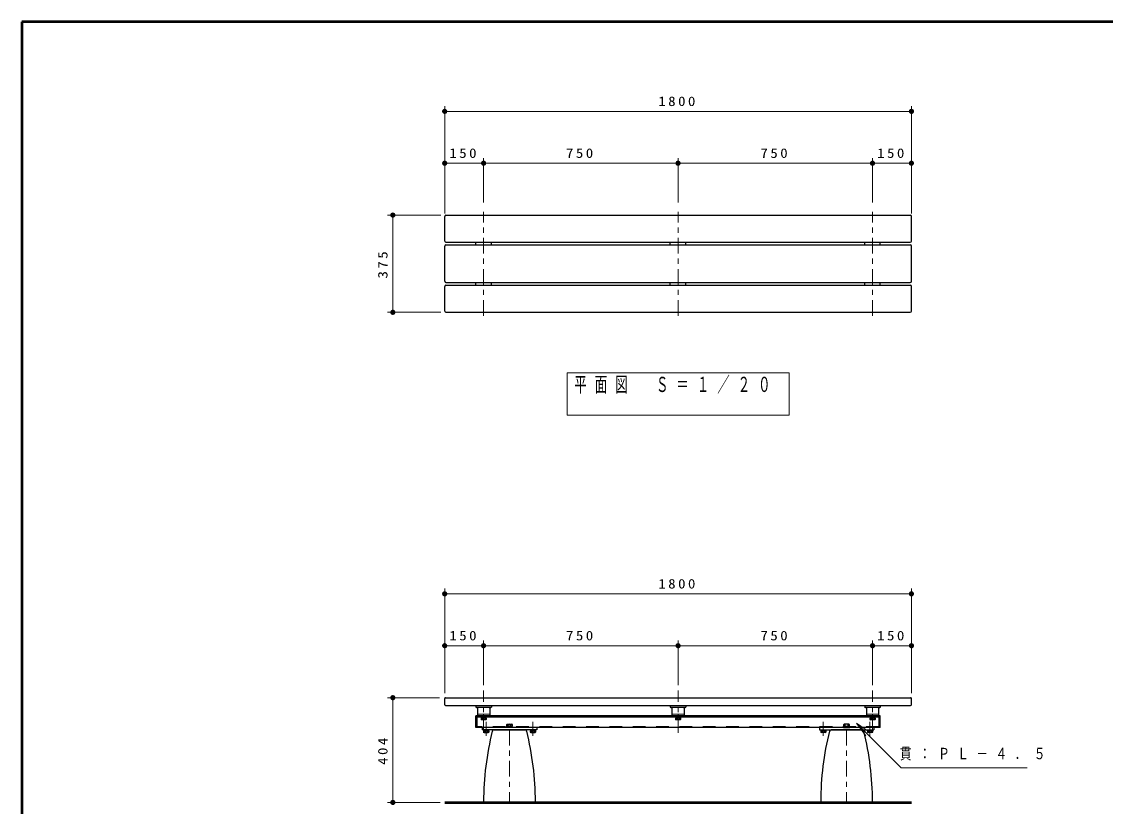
# Model space of a CAD drawing. Units: millimetres on the paper, scale 1:20. Extents: x -385 to 0, y 0 to 267.
# Drawn here: x -385 to -176, y 115.7 to 267 of the extents above; entities that cross this region are included whole.
import ezdxf

# ---------------------------------------------------------------- set-up
doc = ezdxf.new("R2010")
doc.units = ezdxf.units.MM
doc.linetypes.add('USER1', pattern=[4.5, 2.5, -2])
doc.linetypes.add('USER2', pattern=[6, 3, -1, 1, -1])
doc.layers.add('1_20', color=7, linetype='Continuous', lineweight=25)
doc.layers.add('A3図枠', color=7, linetype='Continuous', lineweight=13)
doc.styles.add('ＭＳ ゴシック', font='')
doc.styles.get('ＭＳ ゴシック').set_extended_font_data('MS Gothic')

# ---------------------------------------------------------------- blocks, each defined once
blk = doc.blocks.new('filled_dot')
at = {"color": 0, "linetype": 'Continuous', "lineweight": -2, "const_width": 1.25}
blk.add_lwpolyline([(-0.625, 0, 1), (0.625, 0, 1)], format="xyb", close=True, dxfattribs=at)

msp = doc.modelspace()

# ---------------------------------------------------------------- linework, layer by layer
at = {"layer": '1_20', "lineweight": 13}
for p, q in [((-303.425, 230.033), (-303.425, 250.704)), ((-303.425, 249.704), (-213.425, 249.704)), ((-213.425, 230.033), (-213.425, 250.704)), ((-295.925, 232.153), (-295.925, 240.704)), ((-258.425, 232.153), (-258.425, 240.704)), ((-220.925, 232.153), (-220.925, 240.704)), ((-303.425, 239.704), (-295.925, 239.704)), ((-295.925, 239.704), (-258.425, 239.704)), ((-258.425, 239.704), (-220.925, 239.704)), ((-220.925, 239.704), (-213.425, 239.704)), ((-304.175, 229.704), (-314.425, 229.704)), ((-313.425, 210.954), (-313.425, 229.704)), ((-304.175, 210.954), (-314.425, 210.954)), ((-279.825, 199.257), (-279.825, 191.123)), ((-237.025, 199.257), (-279.825, 199.257)), ((-237.025, 191.123), (-237.025, 199.257)), ((-279.825, 191.123), (-237.025, 191.123)), ((-303.425, 137.515), (-303.425, 157.665)), ((-213.425, 137.515), (-213.425, 157.665)), ((-303.425, 156.665), (-213.425, 156.665)), ((-303.425, 146.665), (-295.925, 146.665)), ((-295.925, 139.059), (-295.925, 147.665)), ((-295.925, 146.665), (-258.425, 146.665)), ((-258.425, 139.059), (-258.425, 147.665)), ((-258.425, 146.665), (-220.925, 146.665)), ((-220.925, 139.059), (-220.925, 147.665)), ((-220.925, 146.665), (-213.425, 146.665)), ((-304.425, 136.64), (-314.425, 136.64)), ((-313.425, 116.44), (-313.425, 136.64)), ((-222.24, 129.253), (-224.008, 131.728)), ((-224.008, 131.728), (-221.533, 129.96)), ((-224.008, 131.728), (-221.886, 129.607)), ((-304.275, 116.44), (-314.425, 116.44))]:
    msp.add_line(p, q, dxfattribs=at)
at = {"layer": '1_20', "linetype": 'USER2', "lineweight": 13}
for p, q in [((-295.925, 210.3), (-295.925, 230.357)), ((-258.425, 210.3), (-258.425, 230.357)), ((-220.925, 210.3), (-220.925, 230.357)), ((-295.925, 129.831), (-295.925, 138.034)), ((-258.425, 129.831), (-258.425, 138.034)), ((-220.925, 129.831), (-220.925, 138.034)), ((-290.925, 130.44), (-290.925, 116.177)), ((-225.925, 130.44), (-225.925, 116.177))]:
    msp.add_line(p, q, dxfattribs=at)
at = {"layer": '1_20'}
for p, q in [((-303.425, 224.704), (-303.425, 229.454)), ((-303.175, 229.704), (-213.675, 229.704)), ((-213.425, 224.704), (-213.425, 229.454)), ((-303.425, 216.954), (-303.425, 223.704)), ((-303.175, 224.454), (-213.675, 224.454)), ((-303.175, 223.954), (-213.675, 223.954)), ((-297.425, 223.954), (-297.425, 224.454)), ((-294.425, 223.954), (-294.425, 224.454)), ((-259.925, 223.954), (-259.925, 224.454)), ((-256.925, 223.954), (-256.925, 224.454)), ((-222.425, 223.954), (-222.425, 224.454)), ((-219.425, 223.954), (-219.425, 224.454)), ((-213.425, 216.954), (-213.425, 223.704)), ((-303.425, 211.204), (-303.425, 215.954)), ((-303.175, 216.704), (-213.675, 216.704)), ((-303.175, 216.204), (-213.675, 216.204)), ((-297.425, 216.204), (-297.425, 216.704)), ((-294.425, 216.204), (-294.425, 216.704)), ((-259.925, 216.204), (-259.925, 216.704)), ((-256.925, 216.204), (-256.925, 216.704)), ((-222.425, 216.204), (-222.425, 216.704)), ((-219.425, 216.204), (-219.425, 216.704)), ((-213.425, 211.204), (-213.425, 215.954)), ((-303.175, 210.954), (-213.675, 210.954)), ((-303.425, 135.29), (-303.425, 136.49)), ((-303.275, 136.64), (-213.575, 136.64)), ((-213.425, 135.29), (-213.425, 136.49)), ((-303.275, 135.14), (-213.575, 135.14)), ((-297.445, 134.84), (-297.445, 134.815)), ((-297.445, 134.84), (-296.855, 134.84)), ((-297.445, 134.815), (-296.855, 134.815)), ((-297.425, 135.14), (-297.425, 134.84)), ((-297.425, 134.84), (-294.425, 134.84)), ((-297.1, 134.84), (-297.1, 133.14)), ((-296.855, 134.84), (-296.855, 134.815)), ((-294.995, 134.84), (-294.995, 134.815)), ((-294.995, 134.84), (-294.405, 134.84)), ((-294.995, 134.815), (-294.405, 134.815)), ((-294.75, 134.84), (-294.75, 133.14)), ((-294.425, 135.14), (-294.425, 134.84)), ((-294.405, 134.84), (-294.405, 134.815)), ((-259.945, 134.84), (-259.945, 134.815)), ((-259.945, 134.84), (-259.355, 134.84)), ((-259.945, 134.815), (-259.355, 134.815)), ((-259.925, 135.14), (-259.925, 134.84)), ((-259.925, 134.84), (-256.925, 134.84)), ((-259.6, 134.84), (-259.6, 133.14)), ((-259.355, 134.84), (-259.355, 134.815)), ((-257.495, 134.84), (-257.495, 134.815)), ((-257.495, 134.84), (-256.905, 134.84)), ((-257.495, 134.815), (-256.905, 134.815)), ((-257.25, 134.84), (-257.25, 133.14)), ((-256.925, 135.14), (-256.925, 134.84)), ((-256.905, 134.84), (-256.905, 134.815)), ((-222.445, 134.84), (-222.445, 134.815)), ((-222.445, 134.84), (-221.855, 134.84)), ((-222.445, 134.815), (-221.855, 134.815)), ((-222.425, 135.14), (-222.425, 134.84)), ((-222.425, 134.84), (-219.425, 134.84)), ((-222.1, 134.84), (-222.1, 133.14)), ((-221.855, 134.84), (-221.855, 134.815)), ((-219.995, 134.84), (-219.995, 134.815)), ((-219.995, 134.84), (-219.405, 134.84)), ((-219.995, 134.815), (-219.405, 134.815)), ((-219.75, 134.84), (-219.75, 133.14)), ((-219.425, 135.14), (-219.425, 134.84)), ((-219.405, 134.84), (-219.405, 134.815)), ((-297.1, 133.14), (-294.75, 133.14)), ((-296.45, 132.915), (-295.4, 132.915)), ((-296.45, 132.915), (-296.45, 132.84)), ((-296.45, 132.84), (-295.4, 132.84)), ((-296.385, 132.84), (-296.385, 132.715)), ((-295.465, 132.84), (-296.385, 132.84)), ((-295.465, 132.715), (-296.385, 132.715)), ((-295.958, 132.84), (-295.925, 132.715)), ((-295.925, 132.84), (-295.891, 132.715)), ((-295.465, 132.84), (-295.465, 132.715)), ((-295.4, 132.84), (-295.4, 132.915)), ((-259.6, 133.14), (-257.25, 133.14)), ((-258.95, 132.915), (-257.9, 132.915)), ((-258.95, 132.915), (-258.95, 132.84)), ((-258.95, 132.84), (-257.9, 132.84)), ((-258.885, 132.84), (-258.885, 132.715)), ((-257.965, 132.84), (-258.885, 132.84)), ((-257.965, 132.715), (-258.885, 132.715)), ((-258.458, 132.84), (-258.425, 132.715)), ((-258.425, 132.84), (-258.391, 132.715)), ((-257.965, 132.84), (-257.965, 132.715)), ((-257.9, 132.84), (-257.9, 132.915)), ((-222.1, 133.14), (-219.75, 133.14)), ((-221.45, 132.915), (-220.4, 132.915)), ((-221.45, 132.915), (-221.45, 132.84)), ((-221.45, 132.84), (-220.4, 132.84)), ((-221.385, 132.84), (-221.385, 132.715)), ((-220.465, 132.84), (-221.385, 132.84)), ((-220.465, 132.715), (-221.385, 132.715)), ((-220.958, 132.84), (-220.925, 132.715)), ((-220.925, 132.84), (-220.891, 132.715)), ((-220.465, 132.84), (-220.465, 132.715)), ((-220.4, 132.84), (-220.4, 132.915)), ((-294.9, 130.44), (-295.95, 130.44)), ((-295.95, 130.365), (-295.95, 130.44)), ((-294.9, 130.365), (-295.95, 130.365)), ((-295.885, 130.365), (-295.885, 130.24)), ((-295.885, 130.365), (-294.965, 130.365)), ((-295.885, 130.24), (-294.965, 130.24)), ((-295.425, 130.365), (-295.458, 130.24)), ((-295.391, 130.365), (-295.425, 130.24)), ((-294.965, 130.365), (-294.965, 130.24)), ((-294.9, 130.44), (-294.9, 130.365)), ((-293.902, 130.44), (-287.948, 130.44)), ((-291.525, 130.99), (-291.525, 130.89)), ((-290.325, 130.99), (-291.525, 130.99)), ((-290.325, 130.89), (-291.525, 130.89)), ((-291.473, 131.458), (-291.375, 131.515)), ((-291.473, 131.14), (-291.473, 131.458)), ((-291.462, 130.99), (-291.462, 131.14)), ((-290.387, 131.14), (-291.462, 131.14)), ((-290.387, 130.99), (-291.462, 130.99)), ((-291.375, 131.515), (-290.475, 131.515)), ((-290.475, 130.44), (-291.375, 130.44)), ((-291.199, 131.14), (-291.199, 131.458)), ((-290.965, 130.99), (-290.925, 131.14)), ((-290.925, 130.99), (-290.885, 131.14)), ((-290.651, 131.14), (-290.651, 131.458)), ((-290.376, 131.458), (-290.475, 131.515)), ((-290.387, 130.99), (-290.387, 131.14)), ((-290.376, 131.14), (-290.376, 131.458)), ((-290.325, 130.89), (-290.325, 130.99)), ((-285.9, 130.44), (-286.95, 130.44)), ((-286.95, 130.365), (-286.95, 130.44)), ((-285.9, 130.365), (-286.95, 130.365)), ((-286.885, 130.365), (-286.885, 130.24)), ((-286.885, 130.365), (-285.965, 130.365)), ((-286.885, 130.24), (-285.965, 130.24)), ((-286.425, 130.365), (-286.458, 130.24)), ((-286.391, 130.365), (-286.425, 130.24)), ((-285.965, 130.365), (-285.965, 130.24)), ((-285.9, 130.44), (-285.9, 130.365)), ((-230.95, 130.44), (-229.9, 130.44)), ((-230.95, 130.44), (-230.95, 130.365)), ((-230.95, 130.365), (-229.9, 130.365)), ((-230.885, 130.365), (-230.885, 130.24)), ((-229.965, 130.365), (-230.885, 130.365)), ((-229.965, 130.24), (-230.885, 130.24)), ((-230.458, 130.365), (-230.425, 130.24)), ((-230.425, 130.365), (-230.391, 130.24)), ((-229.965, 130.365), (-229.965, 130.24)), ((-229.9, 130.365), (-229.9, 130.44)), ((-222.948, 130.44), (-228.902, 130.44)), ((-226.525, 130.89), (-226.525, 130.99)), ((-226.525, 130.99), (-225.325, 130.99)), ((-226.525, 130.89), (-225.325, 130.89)), ((-226.473, 131.458), (-226.375, 131.515)), ((-226.473, 131.14), (-226.473, 131.458)), ((-226.462, 130.99), (-226.462, 131.14)), ((-226.462, 131.14), (-225.387, 131.14)), ((-226.462, 130.99), (-225.387, 130.99)), ((-225.475, 131.515), (-226.375, 131.515)), ((-226.375, 130.44), (-225.475, 130.44)), ((-226.199, 131.14), (-226.199, 131.458)), ((-225.925, 130.99), (-225.965, 131.14)), ((-225.885, 130.99), (-225.925, 131.14)), ((-225.651, 131.14), (-225.651, 131.458)), ((-225.376, 131.458), (-225.475, 131.515)), ((-225.387, 130.99), (-225.387, 131.14)), ((-225.376, 131.14), (-225.376, 131.458)), ((-225.325, 130.99), (-225.325, 130.89)), ((-221.95, 130.44), (-220.9, 130.44)), ((-221.95, 130.44), (-221.95, 130.365)), ((-221.95, 130.365), (-220.9, 130.365)), ((-221.885, 130.365), (-221.885, 130.24)), ((-220.965, 130.365), (-221.885, 130.365)), ((-220.965, 130.24), (-221.885, 130.24)), ((-221.458, 130.365), (-221.425, 130.24)), ((-221.425, 130.365), (-221.391, 130.24)), ((-220.965, 130.365), (-220.965, 130.24)), ((-220.9, 130.365), (-220.9, 130.44)), ((-295.775, 116.44), (-295.925, 116.59)), ((-295.775, 116.44), (-286.075, 116.44)), ((-286.075, 116.44), (-285.925, 116.59)), ((-230.775, 116.44), (-230.925, 116.59)), ((-221.075, 116.44), (-230.775, 116.44)), ((-221.075, 116.44), (-220.925, 116.59))]:
    msp.add_line(p, q, dxfattribs=at)
at = {"layer": '1_20', "color": 4}
for p, q in [((-297.4, 130.89), (-297.4, 133.14)), ((-219.45, 133.14), (-297.4, 133.14)), ((-297.175, 130.89), (-297.175, 133.14)), ((-219.675, 132.915), (-297.175, 132.915)), ((-294.675, 132.915), (-294.675, 133.14)), ((-259.675, 132.915), (-259.675, 133.14)), ((-257.175, 132.915), (-257.175, 133.14)), ((-222.175, 132.915), (-222.175, 133.14)), ((-219.675, 130.89), (-219.675, 133.14)), ((-219.45, 130.89), (-219.45, 133.14)), ((-219.45, 130.89), (-297.4, 130.89)), ((-296.175, 130.89), (-296.175, 130.44)), ((-285.675, 130.44), (-296.175, 130.44)), ((-285.675, 130.89), (-285.675, 130.44)), ((-231.175, 130.89), (-231.175, 130.44)), ((-220.675, 130.89), (-231.175, 130.89)), ((-231.175, 130.44), (-220.675, 130.44)), ((-220.675, 130.89), (-220.675, 130.44))]:
    msp.add_line(p, q, dxfattribs=at)
at = {"layer": '1_20', "linetype": 'USER1', "lineweight": 13}
for p, q in [((-297.1, 133.44), (-294.75, 133.44)), ((-259.6, 133.44), (-257.25, 133.44)), ((-222.1, 133.44), (-219.75, 133.44))]:
    msp.add_line(p, q, dxfattribs=at)
at = {"layer": '1_20', "color": 131}
for p, q in [((-295.434, 132.715), (-296.416, 132.715)), ((-296.416, 132.715), (-296.416, 132.44)), ((-296.416, 132.44), (-296.337, 132.395)), ((-295.512, 132.395), (-296.337, 132.395)), ((-296.17, 132.715), (-296.17, 132.44)), ((-295.679, 132.715), (-295.679, 132.44)), ((-295.434, 132.44), (-295.512, 132.395)), ((-295.434, 132.715), (-295.434, 132.44)), ((-257.934, 132.715), (-258.916, 132.715)), ((-258.916, 132.715), (-258.916, 132.44)), ((-258.916, 132.44), (-258.837, 132.395)), ((-258.012, 132.395), (-258.837, 132.395)), ((-258.67, 132.715), (-258.67, 132.44)), ((-258.179, 132.715), (-258.179, 132.44)), ((-257.934, 132.44), (-258.012, 132.395)), ((-257.934, 132.715), (-257.934, 132.44)), ((-220.434, 132.715), (-221.416, 132.715)), ((-221.416, 132.715), (-221.416, 132.44)), ((-221.416, 132.44), (-221.337, 132.395)), ((-220.512, 132.395), (-221.337, 132.395)), ((-221.17, 132.715), (-221.17, 132.44)), ((-220.679, 132.715), (-220.679, 132.44)), ((-220.434, 132.44), (-220.512, 132.395)), ((-220.434, 132.715), (-220.434, 132.44)), ((-295.916, 130.24), (-294.934, 130.24)), ((-295.916, 130.24), (-295.916, 129.965)), ((-295.916, 129.965), (-295.837, 129.92)), ((-295.837, 129.92), (-295.012, 129.92)), ((-295.67, 130.24), (-295.67, 129.965)), ((-295.179, 130.24), (-295.179, 129.965)), ((-294.934, 129.965), (-295.012, 129.92)), ((-294.934, 130.24), (-294.934, 129.965)), ((-286.916, 130.24), (-285.934, 130.24)), ((-286.916, 130.24), (-286.916, 129.965)), ((-286.916, 129.965), (-286.837, 129.92)), ((-286.837, 129.92), (-286.012, 129.92)), ((-286.67, 130.24), (-286.67, 129.965)), ((-286.179, 130.24), (-286.179, 129.965)), ((-285.934, 129.965), (-286.012, 129.92)), ((-285.934, 130.24), (-285.934, 129.965)), ((-229.934, 130.24), (-230.916, 130.24)), ((-230.916, 130.24), (-230.916, 129.965)), ((-230.916, 129.965), (-230.837, 129.92)), ((-230.012, 129.92), (-230.837, 129.92)), ((-230.67, 130.24), (-230.67, 129.965)), ((-230.179, 130.24), (-230.179, 129.965)), ((-229.934, 129.965), (-230.012, 129.92)), ((-229.934, 130.24), (-229.934, 129.965)), ((-220.934, 130.24), (-221.916, 130.24)), ((-221.916, 130.24), (-221.916, 129.965)), ((-221.916, 129.965), (-221.837, 129.92)), ((-221.012, 129.92), (-221.837, 129.92)), ((-221.67, 130.24), (-221.67, 129.965)), ((-221.179, 130.24), (-221.179, 129.965)), ((-220.934, 129.965), (-221.012, 129.92)), ((-220.934, 130.24), (-220.934, 129.965))]:
    msp.add_line(p, q, dxfattribs=at)
at = {"layer": '1_20', "color": 4, "linetype": 'USER2', "lineweight": 13}
for p, q in [((-295.925, 133.515), (-295.925, 132.174)), ((-295.425, 131.96), (-295.425, 129.297)), ((-286.425, 131.96), (-286.425, 129.297)), ((-258.425, 133.515), (-258.425, 132.174)), ((-230.425, 131.96), (-230.425, 129.297)), ((-221.425, 131.96), (-221.425, 129.297)), ((-220.925, 133.515), (-220.925, 132.174)), ((-295.425, 131.49), (-295.425, 130.149)), ((-286.425, 131.49), (-286.425, 130.149)), ((-230.425, 131.49), (-230.425, 130.149)), ((-221.425, 131.49), (-221.425, 130.149))]:
    msp.add_line(p, q, dxfattribs=at)
at = {"layer": '1_20', "color": 4, "linetype": 'USER1', "lineweight": 13}
msp.add_line((-219.675, 131.115), (-297.175, 131.115), dxfattribs=at)
at = {"layer": '1_20', "lineweight": 50}
msp.add_line((-303.425, 116.44), (-213.425, 116.44), dxfattribs=at)
at = {"layer": '1_20', "lineweight": 13}
msp.add_lwpolyline([(-224.008, 131.728), (-215.377, 123.097), (-191.131, 123.097)], dxfattribs=at)
at = {"layer": '1_20'}
for centre, radius, start, end in [((-303.175, 229.454), 0.25, 90, 180), ((-213.675, 229.454), 0.25, 0, 90), ((-303.175, 224.704), 0.25, 180, 270), ((-303.175, 223.704), 0.25, 90, 180), ((-213.675, 224.704), 0.25, 270, 0), ((-213.675, 223.704), 0.25, 0, 90), ((-303.175, 216.954), 0.25, 180, 270), ((-303.175, 215.954), 0.25, 90, 180), ((-213.675, 216.954), 0.25, 270, 0), ((-213.675, 215.954), 0.25, 0, 90), ((-303.175, 211.204), 0.25, 180, 270), ((-213.675, 211.204), 0.25, 270, 0), ((-303.275, 136.49), 0.15, 90, 180), ((-213.575, 136.49), 0.15, 0, 90), ((-303.275, 135.29), 0.15, 180, 270), ((-297.15, 135.085), 0.4, 222.43594, 317.56406), ((-294.7, 135.085), 0.4, 222.43594, 317.56406), ((-259.65, 135.085), 0.4, 222.43594, 317.56406), ((-257.2, 135.085), 0.4, 222.43594, 317.56406), ((-222.15, 135.085), 0.4, 222.43594, 317.56406), ((-219.7, 135.085), 0.4, 222.43594, 317.56406), ((-213.575, 135.29), 0.15, 270, 0), ((-239.05, 116.44), 56.875, 166.02573, 179.84909), ((-293.902, 130.09), 0.35, 90, 166.02573), ((-291.336, 131.221), 0.274, 60.00001, 119.99999), ((-290.925, 130.825), 0.69, 66.57346, 113.42654), ((-290.513, 131.221), 0.274, 60.00001, 119.99999), ((-287.948, 130.09), 0.35, 13.97427, 90), ((-342.8, 116.44), 56.875, 0.15091, 13.97427), ((-174.05, 116.44), 56.875, 166.02573, 179.84909), ((-228.902, 130.09), 0.35, 90, 166.02573), ((-226.336, 131.221), 0.274, 60.00001, 119.99999), ((-225.925, 130.825), 0.69, 66.57346, 113.42654), ((-225.513, 131.221), 0.274, 60.00001, 119.99999), ((-222.948, 130.09), 0.35, 13.97427, 90), ((-277.8, 116.44), 56.875, 0.15091, 13.97427)]:
    msp.add_arc(centre, radius, start, end, dxfattribs=at)
at = {"layer": '1_20', "color": 131}
for centre, radius, start, end in [((-296.293, 132.653), 0.245, 240.00001, 299.99999), ((-295.925, 133.084), 0.689, 249.136, 290.864), ((-295.557, 132.653), 0.245, 240.00001, 299.99999), ((-258.793, 132.653), 0.245, 240.00001, 299.99999), ((-258.425, 133.084), 0.689, 249.136, 290.864), ((-258.057, 132.653), 0.245, 240.00001, 299.99999), ((-221.293, 132.653), 0.245, 240.00001, 299.99999), ((-220.925, 133.084), 0.689, 249.136, 290.864), ((-220.557, 132.653), 0.245, 240.00001, 299.99999), ((-295.793, 130.178), 0.245, 240.00001, 299.99999), ((-295.425, 130.609), 0.689, 249.136, 290.864), ((-295.057, 130.178), 0.245, 240.00001, 299.99999), ((-286.793, 130.178), 0.245, 240.00001, 299.99999), ((-286.425, 130.609), 0.689, 249.136, 290.864), ((-286.057, 130.178), 0.245, 240.00001, 299.99999), ((-230.793, 130.178), 0.245, 240.00001, 299.99999), ((-230.425, 130.609), 0.689, 249.136, 290.864), ((-230.057, 130.178), 0.245, 240.00001, 299.99999), ((-221.793, 130.178), 0.245, 240.00001, 299.99999), ((-221.425, 130.609), 0.689, 249.136, 290.864), ((-221.057, 130.178), 0.245, 240.00001, 299.99999)]:
    msp.add_arc(centre, radius, start, end, dxfattribs=at)
at = {"layer": 'A3図枠', "lineweight": 50}
for p, q in [((-385, 267), (-385, 0)), ((0, 267), (-385, 267))]:
    msp.add_line(p, q, dxfattribs=at)

# ---------------------------------------------------------------- block references
at = {"layer": '1_20', "lineweight": 13, "xscale": 0.4, "yscale": 0.4}
for p in [(-303.425, 249.704), (-303.425, 239.704), (-295.925, 239.704), (-258.425, 239.704), (-220.925, 239.704), (-303.425, 156.665), (-303.425, 146.665), (-295.925, 146.665), (-258.425, 146.665), (-220.925, 146.665)]:
    msp.add_blockref('filled_dot', p, dxfattribs=at)
for p, rotation in [((-213.425, 249.704), 180), ((-295.925, 239.704), 180), ((-258.425, 239.704), 180), ((-220.925, 239.704), 180), ((-213.425, 239.704), 180), ((-313.425, 229.704), 270), ((-313.425, 210.954), 90), ((-213.425, 156.665), 180), ((-295.925, 146.665), 180), ((-258.425, 146.665), 180), ((-220.925, 146.665), 180), ((-213.425, 146.665), 180), ((-313.425, 136.64), 270), ((-313.425, 116.44), 90)]:
    msp.add_blockref('filled_dot', p, dxfattribs=dict(at, rotation=rotation))

# ---------------------------------------------------------------- texts
at = {"layer": '1_20', "style": 'ＭＳ ゴシック'}
for s, insert, char_height, attachment_point in [('\\T1.33;\\W1.15;1800', (-258.425, 250.704), 1.833, 8), ('\\T1.33;\\W1.15;150', (-299.675, 240.704), 1.833, 8), ('\\T1.33;\\W1.15;750', (-277.175, 240.704), 1.833, 8), ('\\T1.33;\\W1.15;750', (-239.675, 240.704), 1.833, 8), ('\\T1.33;\\W1.15;150', (-217.175, 240.704), 1.833, 8), ('\\T1.64;\\W0.6;平面図\u3000Ｓ＝１／２０', (-278.425, 198.523), 2.933, 1), ('\\T1.33;\\W1.15;1800', (-258.425, 157.665), 1.833, 8), ('\\T1.33;\\W1.15;150', (-299.675, 147.665), 1.833, 8), ('\\T1.33;\\W1.15;750', (-277.175, 147.665), 1.833, 8), ('\\T1.33;\\W1.15;750', (-239.675, 147.665), 1.833, 8), ('\\T1.33;\\W1.15;150', (-217.175, 147.665), 1.833, 8), ('\\T1.64;\\W0.75;貫：ＰＬ－４．５', (-215.649, 125.747), 2.199, 4)]:
    msp.add_mtext(s, dxfattribs=dict(at, insert=insert, char_height=char_height, attachment_point=attachment_point))
at = {"layer": '1_20', "char_height": 1.833, "attachment_point": 8, "rotation": 90, "style": 'ＭＳ ゴシック'}
for s, insert in [('\\T1.33;\\W1.15;375', (-314.425, 220.329)), ('\\T1.33;\\W1.15;404', (-314.425, 126.54))]:
    msp.add_mtext(s, dxfattribs=dict(at, insert=insert))

doc.saveas('drawing.dxf')
